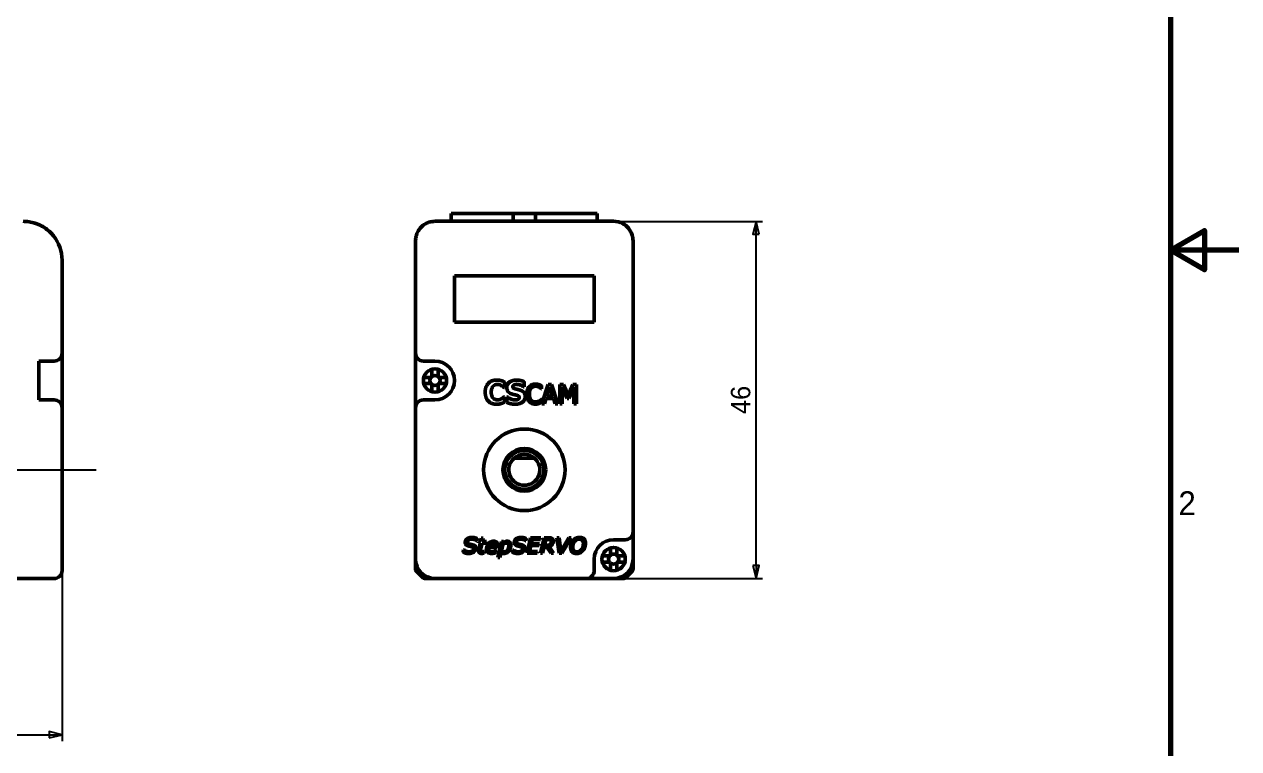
# Model space of a CAD drawing. Header units: millimetres. Extents: x -6 to 1189, y -81 to 254.
# Drawn here: x 206.4 to 362.7, y 59.7 to 153 of the extents above; entities that cross this region are included whole.
import ezdxf

# ---------------------------------------------------------------- set-up
doc = ezdxf.new("R2010")
doc.units = ezdxf.units.MM
doc.header["$LTSCALE"] = 0.833333
doc.layers.get('0').update_dxf_attribs({"lineweight": 25})
doc.layers.add('경계(ISO)', color=7, linetype='Continuous', lineweight=70)
doc.layers.add('외형선(ISO)', color=7, linetype='Continuous', lineweight=50)
doc.layers.add('중심선(ISO)', color=1, linetype='Continuous', lineweight=25, true_color=0xff0000)
doc.layers.add('치수(ISO)', color=1, linetype='Continuous', lineweight=25, true_color=0xff0000)
doc.styles.get("Standard").update_dxf_attribs({"font": ''})
doc.styles.add('레이블 문자 (JIS)', font='')
doc.styles.get('Standard').set_extended_font_data('Gulim')
doc.styles.get('레이블 문자 (JIS)').set_extended_font_data('Gulim')
doc.dimstyles.new('복사 대상기본값 (JIS)', dxfattribs={"dimscale": 0.833333, "dimtxt": 3, "dimasz": 2, "dimexe": 1, "dimexo": 0.5, "dimgap": 0.8, "dimtad": 1, "dimdsep": 46, "dimtxsty": '레이블 문자 (JIS)', "dimblk": 'Filled-1', "dimcen": 0.09, "dimdle": 10, "dimclrd": 256, "dimclre": 256, "dimclrt": 256, "dimazin": 2, "dimtfac": 0.666667, "dimtmove": 0, "dimatfit": 3, "dimldrblk": 'OPEN', "dimfxl": 1, "dimtolj": 1, "dimtzin": 0, "dimlwd": -1, "dimlwe": -1, "dimarcsym": 0})

# ---------------------------------------------------------------- blocks, each defined once
blk = doc.blocks.new('Filled-1')
at = {"color": 0}
for p, q in [((0, 0), (-1, 0.25)), ((-1, 0.25), (-1, -0.25)), ((-1, 0), (0, 0)), ((-1, -0.25), (0, 0))]:
    blk.add_line(p, q, dxfattribs=at)
at = {"color": 0, "flags": 128}
blk.add_lwpolyline([(-1, -0.25), (0, 0), (-1, 0.25), (-1, -0.25)], dxfattribs=at)
at = {"color": 0}
blk.add_solid([(-1, -0.25), (0, 0), (-1, 0.25), (-1, -0.25)], dxfattribs=at)
blk = doc.blocks.new('*D13')
at = {"layer": 'Defpoints', "color": 0}
for p in [(282.24, 127.63), (300.58, 127.63), (282.24, 81.63)]:
    blk.add_point(p, dxfattribs=at)
at = {"layer": '치수(ISO)', "color": 7}
for p, q in [((282.66, 127.63), (301.41, 127.63)), ((300.58, 83.3), (300.58, 125.96)), ((282.66, 81.63), (301.41, 81.63))]:
    blk.add_line(p, q, dxfattribs=at)
at = {"layer": '치수(ISO)', "color": 7, "linetype": 'ByBlock', "xscale": 1.666666666666667, "yscale": 1.666666666666667, "zscale": 1.666666666666667}
for p, rotation in [((300.58, 127.63), 90), ((300.58, 81.63), 270)]:
    blk.add_blockref('Filled-1', p, dxfattribs=dict(at, rotation=rotation))
at = {"layer": '치수(ISO)', "color": 7, "insert": (297.34, 104.63), "char_height": 2.5, "attachment_point": 2, "rotation": 90, "style": '레이블 문자 (JIS)'}
blk.add_mtext('\\A1;46', dxfattribs=at)
blk = doc.blocks.new('_Open')
at = {"color": 0, "linetype": 'ByBlock', "lineweight": -2}
for p, q in [((-1, 0.167), (0, 0)), ((-1, -0.167), (0, 0)), ((0, 0), (-1, 0))]:
    blk.add_line(p, q, dxfattribs=at)
blk = doc.blocks.new('*D19')
at = {"layer": 'Defpoints', "color": 0}
for p in [(211.22, 84.13), (164.02, 81.81), (211.22, 61.51)]:
    blk.add_point(p, dxfattribs=at)
at = {"layer": '치수(ISO)', "color": 7}
for p, q in [((211.22, 83.71), (211.22, 60.67)), ((164.02, 81.39), (164.02, 60.67)), ((165.69, 61.51), (209.55, 61.51))]:
    blk.add_line(p, q, dxfattribs=at)
at = {"layer": '치수(ISO)', "color": 7, "linetype": 'ByBlock', "xscale": 1.666666666666667, "yscale": 1.666666666666667, "zscale": 1.666666666666667, "rotation": 180}
blk.add_blockref('Filled-1', (164.02, 61.51), dxfattribs=at)
at = {"layer": '치수(ISO)', "color": 7, "linetype": 'ByBlock', "xscale": 1.666666666666667, "yscale": 1.666666666666667, "zscale": 1.666666666666667}
blk.add_blockref('Filled-1', (211.22, 61.51), dxfattribs=at)
at = {"layer": '치수(ISO)', "color": 7, "insert": (187.63, 64.74), "char_height": 2.5, "attachment_point": 2, "style": '레이블 문자 (JIS)'}
blk.add_mtext('\\A1;47{\\H1.666667;%%p1}', dxfattribs=at)
blk = doc.blocks.new('경계 Default Border')
at = {"layer": '경계(ISO)', "flags": 128}
for points in [[(10, 10), (10, 287), (410, 287), (410, 10), (10, 10)], [(420, 148.5), (410, 148.5), (415, 151.39), (415, 145.61), (410, 148.5)]]:
    blk.add_lwpolyline(points, dxfattribs=at)
at = {"layer": '경계(ISO)', "insert": (411.16, 109.62), "char_height": 3.5, "attachment_point": 7}
blk.add_mtext('2', dxfattribs=at)

msp = doc.modelspace()

# ---------------------------------------------------------------- linework, layer by layer
at = {"layer": '외형선(ISO)', "color": 7}
for p, q in [((261.345, 127.631), (261.345, 128.631)), ((269.294, 128.631), (261.345, 128.631)), ((261.345, 127.631), (261.345, 128.631)), ((269.294, 128.631), (272.195, 128.631)), ((269.294, 127.631), (269.294, 128.631)), ((280.145, 128.631), (272.195, 128.631)), ((272.195, 127.631), (272.195, 128.631)), ((280.145, 127.631), (280.145, 128.631)), ((280.145, 127.631), (280.145, 128.631)), ((282.245, 127.631), (259.245, 127.631)), ((256.745, 122.631), (256.745, 125.131)), ((284.745, 125.131), (284.745, 122.631)), ((211.221, 110.631), (211.221, 122.631)), ((256.745, 122.631), (256.745, 110.631)), ((284.745, 87.631), (284.745, 122.631)), ((261.745, 120.631), (279.745, 120.631)), ((261.745, 114.631), (261.745, 120.631)), ((279.745, 120.631), (279.745, 114.631)), ((279.745, 114.631), (261.745, 114.631)), ((208.221, 109.631), (210.221, 109.631)), ((208.221, 107.131), (208.221, 109.631)), ((211.221, 103.631), (211.221, 110.631)), ((256.745, 110.631), (256.745, 103.631)), ((257.745, 109.631), (259.245, 109.631)), ((256.725, 108.387), (256.725, 104.231)), ((258.845, 108.156), (258.845, 108.577)), ((258.845, 107.644), (258.845, 108.156)), ((259.645, 108.577), (259.645, 108.156)), ((259.645, 108.156), (259.645, 107.644)), ((284.765, 104.231), (284.765, 108.387)), ((208.221, 104.631), (208.221, 107.131)), ((257.799, 107.531), (258.22, 107.531)), ((258.22, 106.731), (257.799, 106.731)), ((258.22, 107.531), (258.732, 107.531)), ((258.732, 106.731), (258.22, 106.731)), ((258.845, 106.107), (258.845, 106.619)), ((259.645, 106.619), (259.645, 106.107)), ((259.757, 107.531), (260.27, 107.531)), ((260.27, 106.731), (259.757, 106.731)), ((260.27, 107.531), (260.691, 107.531)), ((260.691, 106.731), (260.27, 106.731)), ((268.192, 106.939), (268.192, 106.225)), ((270.745, 106.983), (270.745, 106.298)), ((272.947, 106.465), (272.947, 106.064)), ((272.988, 104.131), (273.83, 106.631)), ((273.83, 106.631), (274.24, 106.631)), ((274.24, 106.631), (275.082, 104.131)), ((275.319, 106.631), (275.773, 106.631)), ((275.319, 104.131), (275.319, 106.631)), ((275.773, 106.631), (276.397, 105.24)), ((276.397, 105.24), (277.001, 106.631)), ((277.001, 106.631), (277.463, 106.631)), ((277.463, 106.631), (277.463, 104.131)), ((258.845, 105.686), (258.845, 106.107)), ((259.645, 106.107), (259.645, 105.686)), ((268.192, 106.225), (268.117, 106.225)), ((268.124, 105.036), (268.192, 105.036)), ((268.192, 105.036), (268.192, 104.331)), ((268.474, 105.024), (268.542, 105.024)), ((268.474, 104.309), (268.474, 105.024)), ((270.745, 106.298), (270.679, 106.298)), ((272.947, 106.064), (272.921, 106.064)), ((273.551, 104.83), (273.324, 104.131)), ((274.505, 104.83), (273.551, 104.83)), ((274.027, 106.291), (273.642, 105.114)), ((273.642, 105.114), (274.414, 105.114)), ((274.414, 105.114), (274.027, 106.291)), ((274.732, 104.131), (274.505, 104.83)), ((275.629, 106.285), (275.629, 104.131)), ((276.276, 104.82), (275.629, 106.285)), ((276.478, 104.82), (276.276, 104.82)), ((277.131, 106.285), (276.478, 104.82)), ((277.131, 104.131), (277.131, 106.285)), ((210.221, 104.631), (208.221, 104.631)), ((211.221, 84.131), (211.221, 103.631)), ((256.725, 104.231), (256.725, 87.031)), ((256.745, 103.631), (256.745, 84.131)), ((259.245, 104.631), (257.745, 104.631)), ((272.923, 104.699), (272.947, 104.699)), ((272.947, 104.699), (272.947, 104.302)), ((273.324, 104.131), (272.988, 104.131)), ((275.082, 104.131), (274.732, 104.131)), ((275.629, 104.131), (275.319, 104.131)), ((277.463, 104.131), (277.131, 104.131)), ((284.765, 87.031), (284.765, 104.231)), ((272.068, 97.131), (269.422, 97.131)), ((284.745, 84.131), (284.745, 87.631)), ((256.725, 87.031), (256.725, 82.876)), ((264.613, 86.49), (264.594, 86.49)), ((264.674, 86.776), (264.613, 86.49)), ((264.873, 85.377), (265.059, 86.183)), ((264.889, 86.183), (264.935, 86.387)), ((265.059, 86.183), (264.889, 86.183)), ((264.935, 86.387), (265.106, 86.387)), ((265.106, 86.387), (265.206, 86.818)), ((265.312, 86.183), (265.151, 85.491)), ((265.206, 86.818), (265.459, 86.818)), ((265.835, 86.183), (265.312, 86.183)), ((265.459, 86.818), (265.36, 86.387)), ((265.36, 86.387), (265.88, 86.387)), ((265.88, 86.387), (265.835, 86.183)), ((267.35, 84.333), (267.825, 86.387)), ((267.991, 86.018), (267.795, 85.168)), ((267.825, 86.387), (268.076, 86.387)), ((268.076, 86.387), (268.04, 86.231)), ((270.932, 86.49), (270.912, 86.49)), ((270.992, 86.776), (270.932, 86.49)), ((271.092, 84.887), (271.554, 86.887)), ((271.554, 86.887), (272.87, 86.887)), ((271.768, 86.662), (271.637, 86.095)), ((271.637, 86.095), (272.689, 86.095)), ((272.817, 86.662), (271.768, 86.662)), ((272.689, 86.095), (272.636, 85.87)), ((272.87, 86.887), (272.817, 86.662)), ((272.831, 84.887), (273.293, 86.887)), ((273.293, 86.887), (273.836, 86.887)), ((273.51, 86.668), (273.333, 85.899)), ((273.81, 86.668), (273.51, 86.668)), ((274.948, 86.887), (275.224, 86.887)), ((275.214, 84.887), (274.948, 86.887)), ((275.224, 86.887), (275.446, 85.129)), ((275.446, 85.129), (276.478, 86.887)), ((276.759, 86.887), (275.569, 84.887)), ((276.478, 86.887), (276.759, 86.887)), ((282.245, 86.631), (283.745, 86.631)), ((284.765, 82.876), (284.765, 87.031)), ((262.868, 85.018), (262.933, 85.323)), ((262.933, 85.323), (262.951, 85.323)), ((265.598, 85.117), (265.551, 84.9)), ((265.585, 85.117), (265.598, 85.117)), ((267.265, 85.615), (266.158, 85.615)), ((266.194, 85.801), (267.054, 85.801)), ((267.17, 85.251), (267.115, 84.978)), ((267.155, 85.251), (267.17, 85.251)), ((267.748, 84.965), (267.603, 84.333)), ((269.186, 85.018), (269.252, 85.323)), ((269.252, 85.323), (269.27, 85.323)), ((272.409, 84.887), (271.092, 84.887)), ((271.585, 85.87), (271.41, 85.112)), ((271.41, 85.112), (272.462, 85.112)), ((272.636, 85.87), (271.585, 85.87)), ((272.462, 85.112), (272.409, 84.887)), ((273.1, 84.887), (272.831, 84.887)), ((273.284, 85.687), (273.1, 84.887)), ((273.665, 85.687), (273.284, 85.687)), ((273.333, 85.899), (273.614, 85.899)), ((274.191, 84.887), (273.665, 85.687)), ((273.926, 85.751), (274.502, 84.887)), ((274.502, 84.887), (274.191, 84.887)), ((275.569, 84.887), (275.214, 84.887)), ((280.799, 84.531), (281.22, 84.531)), ((281.22, 84.531), (281.732, 84.531)), ((281.845, 85.156), (281.845, 85.577)), ((281.845, 84.644), (281.845, 85.156)), ((282.645, 85.577), (282.645, 85.156)), ((282.645, 85.156), (282.645, 84.644)), ((282.757, 84.531), (283.27, 84.531)), ((283.27, 84.531), (283.691, 84.531)), ((211.221, 84.131), (211.221, 82.631)), ((267.603, 84.333), (267.35, 84.333)), ((279.745, 82.631), (279.745, 84.131)), ((281.22, 83.731), (280.799, 83.731)), ((281.732, 83.731), (281.22, 83.731)), ((281.845, 83.107), (281.845, 83.619)), ((281.845, 82.686), (281.845, 83.107)), ((282.645, 83.619), (282.645, 83.107)), ((282.645, 83.107), (282.645, 82.686)), ((283.27, 83.731), (282.757, 83.731)), ((283.691, 83.731), (283.27, 83.731)), ((204.221, 81.631), (210.221, 81.631)), ((256.842, 82.594), (257.707, 81.729)), ((257.99, 81.611), (262.145, 81.611)), ((259.245, 81.631), (278.745, 81.631)), ((262.145, 81.611), (279.345, 81.611)), ((278.745, 81.631), (282.245, 81.631)), ((279.345, 81.611), (283.5, 81.611)), ((283.783, 81.729), (284.648, 82.594))]:
    msp.add_line(p, q, dxfattribs=at)
for centre, radius in [((259.245, 107.131), 1.5), ((270.745, 95.631), 5.25), ((270.745, 95.631), 2.75), ((270.745, 95.631), 2.5)]:
    msp.add_circle(centre, radius, dxfattribs=at)
for centre, radius, start, end in [((206.221, 122.631), 5, 0, 38.68219), ((210.221, 110.631), 1, 270, 0), ((257.745, 110.631), 1, 180, 270), ((259.245, 107.131), 2.5, 270, 90), ((257.125, 108.387), 0.4, 161.80513, 180), ((284.365, 108.387), 0.4, 0, 18.19487), ((259.245, 107.131), 0.65, 142.02013, 217.97987), ((259.245, 107.131), 0.65, 127.97987, 142.02013), ((259.245, 107.131), 0.65, 217.97987, 232.02013), ((259.245, 107.131), 0.65, 52.02013, 127.97987), ((259.245, 107.131), 0.65, 232.02013, 307.97987), ((259.245, 107.131), 0.65, 37.97987, 52.02013), ((259.245, 107.131), 0.65, 307.97987, 322.02013), ((259.245, 107.131), 0.65, 322.02013, 37.97987), ((210.221, 103.631), 1, 0, 90), ((257.025, 104.231), 0.3, 158.96053, 180), ((257.745, 103.631), 1, 90, 180), ((284.465, 104.231), 0.3, 0, 21.03947), ((270.745, 95.631), 2, 131.40962, 48.59038), ((270.745, 95.631), 2, 48.59038, 131.40962), ((283.745, 87.631), 1, 270, 0), ((257.025, 87.031), 0.3, 180, 201.03947), ((282.245, 84.131), 2.5, 90, 180), ((284.465, 87.031), 0.3, 338.96053, 0), ((282.245, 84.131), 1.5, 0, 270), ((282.245, 84.131), 0.65, 142.02013, 217.97987), ((282.245, 84.131), 0.65, 127.97987, 142.02013), ((282.245, 84.131), 0.65, 52.02013, 127.97987), ((282.245, 84.131), 0.65, 37.97987, 52.02013), ((282.245, 84.131), 0.65, 322.02013, 37.97987), ((257.125, 82.876), 0.4, 180, 225), ((259.245, 84.131), 2.5, 180, 270), ((282.245, 84.131), 0.65, 217.97987, 232.02013), ((282.245, 84.131), 0.65, 232.02013, 307.97987), ((282.245, 84.131), 1.5, 270, 0), ((282.245, 84.131), 2.5, 270, 0), ((282.245, 84.131), 0.65, 307.97987, 322.02013), ((284.365, 82.876), 0.4, 315, 0), ((210.221, 82.631), 1, 270, 0), ((257.99, 82.011), 0.4, 225, 270), ((262.145, 81.911), 0.3, 248.96053, 270), ((278.745, 82.631), 1, 270, 0), ((279.345, 81.911), 0.3, 270, 291.03947), ((283.5, 82.011), 0.4, 270, 315)]:
    msp.add_arc(centre, radius, start, end, dxfattribs=at)
for points, knots in [([(210.124, 125.756), (210.011, 125.898), (209.89, 126.033), (209.559, 126.365), (209.343, 126.547), (208.957, 126.821), (208.791, 126.925), (208.334, 127.175), (208.041, 127.299), (207.494, 127.474), (207.243, 127.533), (206.733, 127.612), (206.476, 127.631), (206.221, 127.631)], [0, 0, 0, 0, 0.04342933, 0.04342933, 0.11291626, 0.11291626, 0.16301125, 0.16301125, 0.24825374, 0.24825374, 0.31923978, 0.31923978, 0.39113284, 0.39113284, 0.39113284, 0.39113284]), ([(259.245, 127.631), (259.036, 127.631), (258.826, 127.605), (258.417, 127.5), (258.217, 127.421), (257.8, 127.188), (257.585, 127.023), (257.282, 126.689), (257.179, 126.551), (256.964, 126.185), (256.864, 125.943), (256.766, 125.501), (256.745, 125.32), (256.745, 125.131)], [-0.39113284, -0.39113284, -0.39113284, -0.39113284, -0.31923978, -0.31923978, -0.24825374, -0.24825374, -0.16301125, -0.16301125, -0.11291626, -0.11291626, -0.04342933, -0.04342933, 0, 0, 0, 0]), ([(284.745, 125.131), (284.745, 125.387), (284.706, 125.628), (284.535, 126.199), (284.365, 126.493), (283.949, 126.991), (283.701, 127.186), (283.061, 127.533), (282.65, 127.631), (282.245, 127.631)], [-0.39022167, -0.39022167, -0.39022167, -0.39022167, -0.33139272, -0.33139272, -0.2372664, -0.2372664, -0.1387862, -0.1387862, 0.00091117, 0.00091117, 0.00091117, 0.00091117])]:
    msp.add_open_spline(points, degree=3, knots=knots, dxfattribs=at)
for points in [[(265.708, 105.629), (265.708, 106.341), (266.502, 107.19), (267.178, 107.19)], [(266.741, 106.397), (266.629, 106.283), (266.485, 105.892), (266.485, 105.627)], [(267.297, 106.628), (267.135, 106.628), (266.865, 106.526), (266.741, 106.397)], [(267.178, 107.19), (267.356, 107.19), (267.643, 107.148), (267.774, 107.114)], [(267.791, 106.473), (267.686, 106.538), (267.436, 106.628), (267.297, 106.628)], [(267.774, 107.114), (267.876, 107.083), (268.117, 106.978), (268.192, 106.939)], [(268.117, 106.225), (268.061, 106.273), (267.896, 106.409), (267.791, 106.473)], [(268.491, 106.242), (268.491, 106.662), (269.203, 107.185), (269.738, 107.185)], [(269.434, 106.57), (269.364, 106.538), (269.262, 106.412), (269.262, 106.334)], [(269.262, 106.334), (269.262, 106.217), (269.425, 106.084), (269.658, 106.03)], [(269.777, 106.638), (269.678, 106.638), (269.522, 106.609), (269.434, 106.57)], [(269.738, 107.185), (270.006, 107.185), (270.536, 107.076), (270.745, 106.983)], [(270.679, 106.298), (270.511, 106.441), (270.03, 106.638), (269.777, 106.638)], [(271.051, 105.379), (271.051, 105.693), (271.211, 106.159), (271.363, 106.332)], [(271.363, 106.332), (271.513, 106.5), (271.922, 106.676), (272.175, 106.676)], [(272.173, 106.392), (272.013, 106.392), (271.727, 106.261), (271.62, 106.135)], [(272.639, 106.273), (272.544, 106.326), (272.319, 106.392), (272.173, 106.392)], [(272.175, 106.676), (272.301, 106.676), (272.522, 106.64), (272.615, 106.611)], [(272.615, 106.611), (272.696, 106.585), (272.864, 106.51), (272.947, 106.465)], [(267.176, 104.073), (266.5, 104.073), (265.708, 104.89), (265.708, 105.629)], [(266.485, 105.627), (266.485, 105.347), (266.634, 104.965), (266.755, 104.849)], [(266.755, 104.849), (266.872, 104.734), (267.159, 104.635), (267.302, 104.635)], [(267.302, 104.635), (267.451, 104.635), (267.72, 104.734), (267.813, 104.795)], [(267.813, 104.795), (267.915, 104.856), (268.068, 104.985), (268.124, 105.036)], [(269.14, 105.393), (268.793, 105.515), (268.491, 105.93), (268.491, 106.242)], [(268.542, 105.024), (268.768, 104.832), (269.31, 104.625), (269.566, 104.625)], [(269.794, 105.228), (269.641, 105.269), (269.293, 105.34), (269.14, 105.393)], [(270.864, 105.07), (270.864, 104.623), (270.161, 104.078), (269.563, 104.078)], [(269.658, 106.03), (269.809, 105.996), (270.088, 105.93), (270.249, 105.875)], [(270.093, 104.941), (270.093, 105.055), (269.916, 105.196), (269.794, 105.228)], [(269.906, 104.683), (269.984, 104.717), (270.093, 104.841), (270.093, 104.941)], [(270.249, 105.875), (270.56, 105.76), (270.864, 105.381), (270.864, 105.07)], [(271.365, 104.415), (271.215, 104.577), (271.051, 105.063), (271.051, 105.379)], [(271.62, 106.135), (271.515, 106.007), (271.397, 105.621), (271.397, 105.379)], [(271.397, 105.379), (271.397, 105.122), (271.521, 104.751), (271.628, 104.624)], [(272.921, 106.064), (272.876, 106.105), (272.738, 106.218), (272.639, 106.273)], [(267.776, 104.161), (267.635, 104.117), (267.39, 104.073), (267.176, 104.073)], [(268.192, 104.331), (268.109, 104.292), (267.893, 104.195), (267.776, 104.161)], [(269.563, 104.078), (269.218, 104.078), (268.698, 104.212), (268.474, 104.309)], [(269.566, 104.625), (269.631, 104.625), (269.843, 104.654), (269.906, 104.683)], [(272.169, 104.087), (271.926, 104.087), (271.515, 104.251), (271.365, 104.415)], [(271.628, 104.624), (271.733, 104.5), (272.015, 104.375), (272.173, 104.375)], [(272.615, 104.16), (272.505, 104.123), (272.319, 104.087), (272.169, 104.087)], [(272.173, 104.375), (272.317, 104.375), (272.562, 104.445), (272.657, 104.498)], [(272.947, 104.302), (272.864, 104.263), (272.718, 104.192), (272.615, 104.16)], [(272.657, 104.498), (272.748, 104.551), (272.884, 104.66), (272.923, 104.699)], [(263.129, 86.257), (263.129, 86.542), (263.614, 86.923), (263.998, 86.923)], [(263.572, 85.813), (263.361, 85.86), (263.129, 86.087), (263.129, 86.257)], [(263.951, 86.704), (263.707, 86.704), (263.415, 86.489), (263.415, 86.324)], [(263.415, 86.324), (263.415, 86.236), (263.52, 86.102), (263.655, 86.067)], [(263.655, 86.067), (263.74, 86.048), (264.026, 85.989), (264.122, 85.965)], [(264.594, 86.49), (264.499, 86.578), (264.146, 86.704), (263.951, 86.704)], [(263.998, 86.923), (264.209, 86.923), (264.55, 86.836), (264.674, 86.776)], [(265.882, 85.427), (265.882, 85.84), (266.403, 86.43), (266.788, 86.43)], [(266.734, 86.231), (266.543, 86.231), (266.248, 85.994), (266.194, 85.801)], [(267.066, 85.925), (267.066, 86.069), (266.909, 86.231), (266.734, 86.231)], [(266.788, 86.43), (267.043, 86.43), (267.314, 86.175), (267.314, 85.947)], [(268.445, 86.198), (268.334, 86.198), (268.094, 86.089), (267.991, 86.018)], [(268.04, 86.231), (268.164, 86.317), (268.408, 86.43), (268.553, 86.43)], [(268.737, 85.865), (268.737, 86.025), (268.599, 86.198), (268.445, 86.198)], [(268.553, 86.43), (268.772, 86.43), (269.002, 86.159), (269.002, 85.914)], [(269.448, 86.257), (269.448, 86.542), (269.933, 86.923), (270.316, 86.923)], [(269.89, 85.813), (269.68, 85.86), (269.448, 86.087), (269.448, 86.257)], [(270.269, 86.704), (270.026, 86.704), (269.733, 86.489), (269.733, 86.324)], [(269.733, 86.324), (269.733, 86.236), (269.838, 86.102), (269.973, 86.067)], [(269.973, 86.067), (270.058, 86.048), (270.344, 85.989), (270.44, 85.965)], [(270.912, 86.49), (270.817, 86.578), (270.465, 86.704), (270.269, 86.704)], [(270.316, 86.923), (270.527, 86.923), (270.868, 86.836), (270.992, 86.776)], [(273.614, 85.899), (273.745, 85.899), (273.939, 85.948), (274.017, 86.007)], [(274.117, 86.595), (274.065, 86.636), (273.918, 86.668), (273.81, 86.668)], [(273.836, 86.887), (274.019, 86.887), (274.248, 86.84), (274.331, 86.778)], [(274.493, 86.451), (274.493, 86.201), (274.181, 85.824), (273.926, 85.751)], [(274.017, 86.007), (274.106, 86.076), (274.204, 86.276), (274.204, 86.391)], [(274.204, 86.391), (274.204, 86.462), (274.161, 86.56), (274.117, 86.595)], [(274.331, 86.778), (274.406, 86.724), (274.493, 86.567), (274.493, 86.451)], [(276.706, 85.596), (276.706, 85.87), (276.868, 86.347), (277.02, 86.533)], [(277.211, 86.384), (277.103, 86.236), (276.987, 85.845), (276.987, 85.638)], [(277.02, 86.533), (277.167, 86.712), (277.604, 86.929), (277.864, 86.929)], [(277.823, 86.711), (277.631, 86.711), (277.322, 86.534), (277.211, 86.384)], [(278.346, 86.142), (278.346, 86.417), (278.07, 86.711), (277.823, 86.711)], [(277.864, 86.929), (278.22, 86.929), (278.626, 86.541), (278.626, 86.18)], [(278.117, 85.383), (278.23, 85.537), (278.346, 85.914), (278.346, 86.142)], [(278.626, 86.18), (278.626, 85.919), (278.47, 85.434), (278.32, 85.251)], [(263.585, 84.851), (263.389, 84.851), (263.038, 84.933), (262.868, 85.018)], [(262.951, 85.323), (263.08, 85.2), (263.456, 85.07), (263.631, 85.07)], [(264.008, 85.718), (263.921, 85.742), (263.68, 85.787), (263.572, 85.813)], [(264.266, 85.063), (264.142, 84.964), (263.81, 84.851), (263.585, 84.851)], [(263.631, 85.07), (263.916, 85.07), (264.222, 85.297), (264.222, 85.473)], [(264.222, 85.473), (264.222, 85.566), (264.112, 85.689), (264.008, 85.718)], [(264.122, 85.965), (264.313, 85.912), (264.511, 85.705), (264.511, 85.548)], [(264.511, 85.548), (264.511, 85.416), (264.382, 85.156), (264.266, 85.063)], [(264.85, 85.196), (264.85, 85.24), (264.862, 85.323), (264.873, 85.377)], [(265.239, 84.858), (265.053, 84.858), (264.85, 85.021), (264.85, 85.196)], [(265.151, 85.491), (265.137, 85.439), (265.116, 85.302), (265.116, 85.262)], [(265.116, 85.262), (265.116, 85.165), (265.216, 85.068), (265.35, 85.068)], [(265.551, 84.9), (265.475, 84.882), (265.304, 84.858), (265.239, 84.858)], [(265.35, 85.068), (265.405, 85.068), (265.557, 85.106), (265.585, 85.117)], [(266.548, 84.853), (266.236, 84.853), (265.882, 85.145), (265.882, 85.427)], [(266.158, 85.615), (266.15, 85.576), (266.143, 85.501), (266.143, 85.468)], [(266.143, 85.468), (266.143, 85.279), (266.375, 85.063), (266.587, 85.063)], [(266.857, 84.893), (266.773, 84.874), (266.644, 84.853), (266.548, 84.853)], [(266.587, 85.063), (266.736, 85.063), (267.049, 85.179), (267.155, 85.251)], [(267.115, 84.978), (267.048, 84.954), (266.94, 84.915), (266.857, 84.893)], [(267.054, 85.801), (267.061, 85.84), (267.066, 85.894), (267.066, 85.925)], [(267.314, 85.947), (267.314, 85.906), (267.291, 85.731), (267.265, 85.615)], [(268.155, 84.858), (268.034, 84.858), (267.831, 84.913), (267.748, 84.965)], [(267.795, 85.168), (267.882, 85.12), (268.04, 85.075), (268.153, 85.075)], [(268.153, 85.075), (268.292, 85.075), (268.514, 85.209), (268.586, 85.316)], [(268.749, 85.161), (268.635, 85.021), (268.328, 84.858), (268.155, 84.858)], [(268.586, 85.316), (268.662, 85.429), (268.737, 85.707), (268.737, 85.865)], [(269.002, 85.914), (269.002, 85.69), (268.863, 85.298), (268.749, 85.161)], [(269.903, 84.851), (269.707, 84.851), (269.356, 84.933), (269.186, 85.018)], [(269.27, 85.323), (269.399, 85.2), (269.774, 85.07), (269.949, 85.07)], [(270.326, 85.718), (270.24, 85.742), (269.998, 85.787), (269.89, 85.813)], [(270.584, 85.063), (270.46, 84.964), (270.129, 84.851), (269.903, 84.851)], [(269.949, 85.07), (270.235, 85.07), (270.54, 85.297), (270.54, 85.473)], [(270.54, 85.473), (270.54, 85.566), (270.431, 85.689), (270.326, 85.718)], [(270.44, 85.965), (270.631, 85.912), (270.829, 85.705), (270.829, 85.548)], [(270.829, 85.548), (270.829, 85.416), (270.7, 85.156), (270.584, 85.063)], [(277.467, 84.845), (277.11, 84.845), (276.706, 85.236), (276.706, 85.596)], [(276.987, 85.638), (276.987, 85.36), (277.263, 85.063), (277.511, 85.063)], [(278.32, 85.251), (278.168, 85.062), (277.737, 84.845), (277.467, 84.845)], [(277.511, 85.063), (277.701, 85.063), (278.011, 85.238), (278.117, 85.383)]]:
    msp.add_open_spline(points, degree=2, dxfattribs=at)
at = {"layer": '중심선(ISO)', "color": 7}
msp.add_line((146.197, 95.631), (215.627, 95.631), dxfattribs=at)

# ---------------------------------------------------------------- block references
at = {"color": 7, "xscale": 0.8778375, "yscale": 0.8778375, "zscale": 0.8778375}
msp.add_blockref('경계 Default Border', (-5.965, -6.439), dxfattribs=at)

# ---------------------------------------------------------------- dimensions: what is measured, and where the dimension line sits
at = {"layer": '치수(ISO)', "color": 7}
dim = msp.add_linear_dim(base=(300.578, 127.631), p1=(282.245, 81.631), p2=(282.245, 127.631), angle=270, dimstyle='복사 대상기본값 (JIS)', override={"dimgap": 0.8, "dimdec": 2, "dimclrd": 7, "dimclre": 7, "dimclrt": 7, "dimtol": 0, "dimlim": 0, "dimtp": 0, "dimtm": 0, "dimtdec": 2, "dimtofl": 0, "dimatfit": 1}, dxfattribs=at)
dim.commit()
dim.dimension.update_dxf_attribs({"geometry": '*D13', "text_midpoint": (300.578, 104.631), "dimtype": 160})
dim = msp.add_linear_dim(base=(211.221, 61.508), p1=(164.021, 81.811), p2=(211.221, 84.131), dimstyle='복사 대상기본값 (JIS)', override={"dimgap": 0.8, "dimdec": 0, "dimclrd": 7, "dimclre": 7, "dimclrt": 7, "dimtol": 1, "dimlim": 0, "dimtp": 1, "dimtm": 1, "dimtdec": 0, "dimtofl": 0, "dimatfit": 1}, dxfattribs=at)
dim.commit()
dim.dimension.update_dxf_attribs({"geometry": '*D19', "text_midpoint": (187.629, 61.508), "dimtype": 160})

doc.saveas('drawing.dxf')
